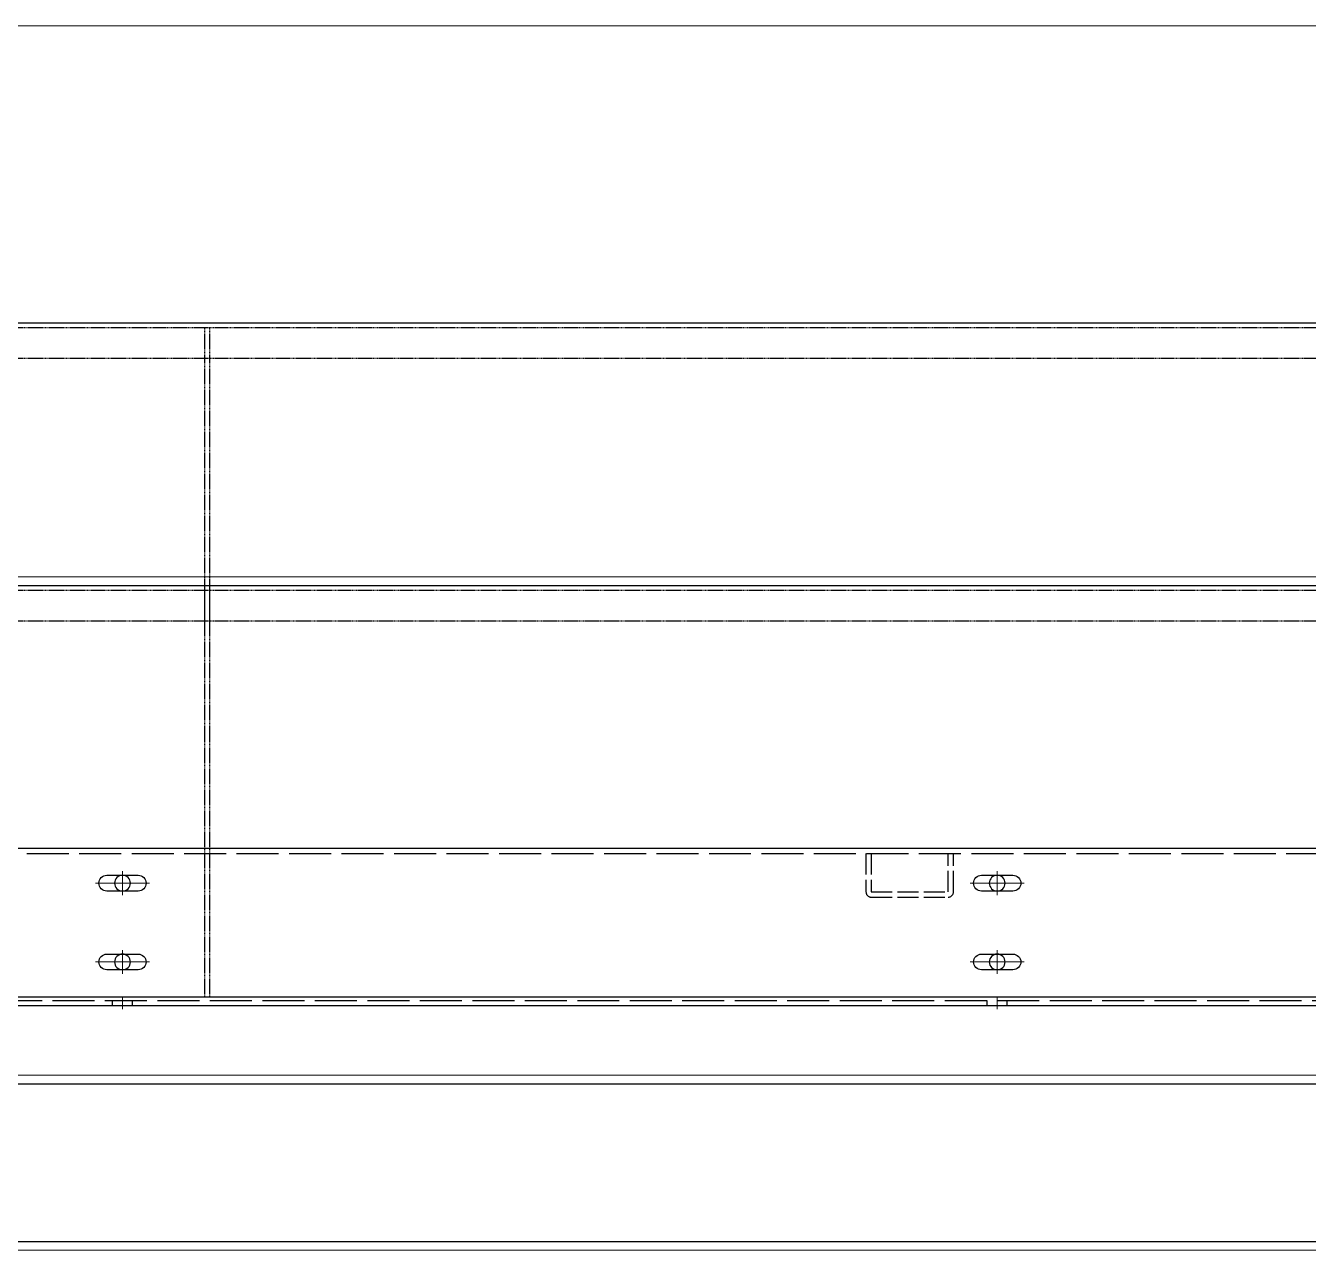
# Model space of a CAD drawing. Header units: millimetres. Extents: x 845401 to 948039, y 511594 to 550263.
# Drawn here: x 915402 to 916135, y 523478 to 524178 of the extents above; entities that cross this region are included whole.
import ezdxf

# ---------------------------------------------------------------- set-up
doc = ezdxf.new("R2010")
doc.units = ezdxf.units.MM
for name, pattern in [('ACAD_ISO02W100', [15, 12, -3]), ('CENTER', [0]), ('DASHED', [0.75, 0.5, -0.25])]:
    doc.linetypes.add(name, pattern=pattern)
for name, color, linetype, lineweight in [('A-剖-0.10mm.......SECT-L01', 255, 'Continuous', 18), ('中心线', 1, 'CENTER', 9), ('粗实线', 7, 'Continuous', 30)]:
    doc.layers.add(name, color=color, linetype=linetype, lineweight=lineweight)
doc.layers.add('PT', color=32, linetype='Continuous')
doc.layers.add('虚线', color=4, linetype='ACAD_ISO02W100')

# ---------------------------------------------------------------- blocks, each defined once
blk = doc.blocks.new('G$C8F3F12F6')
at = {"color": 4}
for p, q in [((0, 95), (6000, 95)), ((6000, 5), (0, 5))]:
    blk.add_line(p, q, dxfattribs=at)
at = {"layer": 'A-剖-0.10mm.......SECT-L01'}
for p, q in [((0, 100), (6000, 100)), ((6000, 0), (0, 0))]:
    blk.add_line(p, q, dxfattribs=at)
blk = doc.blocks.new('A$C13691031')
at = {"layer": '虚线'}
for p, q in [((5, 40), (5, 18)), ((8, 40), (8, 18)), ((52, 18), (52, 40)), ((55, 18), (55, 40)), ((8, 18), (52, 18)), ((8, 15), (52, 15))]:
    blk.add_line(p, q, dxfattribs=at)
for centre, start, end in [((8, 18), 180, 270), ((52, 18), 270, 0)]:
    blk.add_arc(centre, 3, start, end, dxfattribs=at)
blk = doc.blocks.new('A$C055B7571')
at = {"layer": '中心线', "ltscale": 4}
for p, q in [((1250, 65.18), (1250, 78.82)), ((1750, 65.18), (1750, 78.82)), ((1243.18, 72), (1256.82, 72)), ((1743.18, 72), (1756.82, 72)), ((1250, 20.18), (1250, 33.82)), ((1750, 20.18), (1750, 33.82)), ((1243.18, 27), (1256.82, 27)), ((1743.18, 27), (1756.82, 27)), ((1250, 0), (1250, 7)), ((1750, 0), (1750, 7))]:
    blk.add_line(p, q, dxfattribs=at)
at = {"layer": '粗实线'}
for p, q in [((2360, 92), (0, 92)), ((0, 2), (2090, 2))]:
    blk.add_line(p, q, dxfattribs=at)
for centre in [(1250, 72), (1750, 72), (1250, 27), (1750, 27)]:
    blk.add_circle(centre, 4.5, dxfattribs=at)
at = {"layer": '虚线', "color": 4, "ltscale": 2}
for p, q in [((2344.74, 89), (15.26, 89)), ((2060, 5), (0, 5))]:
    blk.add_line(p, q, dxfattribs=at)
at = {"layer": '虚线'}
for p, q in [((1244.25, 2), (1244.25, 5)), ((1255.75, 2), (1255.75, 5)), ((1744.25, 2), (1744.25, 5)), ((1755.75, 2), (1755.75, 5))]:
    blk.add_line(p, q, dxfattribs=at)
at = {"layer": '虚线', "ltscale": 2, "extrusion": (0, 0, -1), "zscale": -1}
blk.add_blockref('A$C13691031', (-1330, 49), dxfattribs=at)
blk = doc.blocks.new('A$C12C21AB3')
at = {"color": 0, "linetype": 'ByBlock', "lineweight": -2}
blk.add_blockref('A$C055B7571', (0, 43), dxfattribs=at)
blk = doc.blocks.new('GZSF23SWW2')
at = {"layer": '中心线', "ltscale": 3}
for p, q in [((-12.5, 0), (18.5, 0)), ((3, -6.5), (3, 6.5))]:
    blk.add_line(p, q, dxfattribs=at)
at = {"layer": '粗实线'}
blk.add_lwpolyline([(-6, 4.5), (12, 4.5, -0.414214), (16.5, 0), (16.5, 0, -0.414214), (12, -4.5), (-6, -4.5, -0.414214), (-10.5, 0), (-10.5, 0, -0.414214)], format="xyb", close=True, dxfattribs=at)
blk = doc.blocks.new('A$C3A2723E2')
at = {"layer": '粗实线', "elevation": -0.13}
blk.add_lwpolyline([(486.44, 5), (2506.44, 5), (2506.44, 390), (6.44, 390)], dxfattribs=at)
at = {"layer": '虚线', "color": 4, "linetype": 'DASHED'}
for p, q in [((6.44, 387.5, -0.13), (2506.44, 387.5, -0.13)), ((803.44, 370, -0.13), (803.44, 387.5, -0.13)), ((806.44, 370, -0.13), (806.44, 387.5, -0.13)), ((6.44, 370, -0.13), (2506.44, 370, -0.13)), ((803.44, 5, -0.13), (803.44, 370, -0.13)), ((806.44, 5, -0.13), (806.44, 370, -0.13))]:
    blk.add_line(p, q, dxfattribs=at)
for p in [(753.44, 70, -0.13), (1253.44, 70, -0.13), (753.44, 25, -0.13), (1253.44, 25, -0.13)]:
    blk.add_blockref('GZSF23SWW2', p)
blk = doc.blocks.new('A$C62C00A34')
at = {"layer": '粗实线', "elevation": -0.13}
blk.add_lwpolyline([(486.44, 5), (2506.44, 5), (2506.44, 240), (6.44, 240)], dxfattribs=at)
at = {"layer": '虚线', "color": 4, "linetype": 'DASHED'}
for p, q in [((6.44, 237.5, -0.13), (2506.44, 237.5, -0.13)), ((803.44, 220, -0.13), (803.44, 237.5, -0.13)), ((806.44, 220, -0.13), (806.44, 237.5, -0.13)), ((6.44, 220, -0.13), (2506.44, 220, -0.13)), ((803.44, 5, -0.13), (803.44, 220, -0.13)), ((806.44, 5, -0.13), (806.44, 220, -0.13))]:
    blk.add_line(p, q, dxfattribs=at)
for p in [(753.44, 70, -0.13), (1253.44, 70, -0.13), (753.44, 25, -0.13), (1253.44, 25, -0.13)]:
    blk.add_blockref('GZSF23SWW2', p)
blk = doc.blocks.new('A$C78D30354')
for name in ['A$C3A2723E2', 'A$C62C00A34']:
    blk.add_blockref(name, (33.56, 35))
at = {"color": 0, "linetype": 'ByBlock', "lineweight": -2, "xscale": -1}
blk.add_blockref('A$C12C21AB3', (2540, -10, -0.13), dxfattribs=at)

msp = doc.modelspace()

# ---------------------------------------------------------------- linework, layer by layer
msp.add_line((914707.57, 523707.58, 28.97), (919472.57, 523707.58, 28.97))
at = {"layer": 'A-剖-0.10mm.......SECT-L01', "color": 2}
msp.add_lwpolyline([(914490.13, 524177.58), (921065.13, 524177.58), (921065.13, 523862.58), (914490.13, 523862.58)], close=True, dxfattribs=at)

# ---------------------------------------------------------------- block references
msp.add_blockref('A$C78D30354', (914667.57, 523582.58, 29.09))
at = {"layer": 'PT', "color": 2, "xscale": -1}
msp.add_blockref('G$C8F3F12F6', (920170.31, 523477.79, 28.97), dxfattribs=at)

doc.saveas('drawing.dxf')
